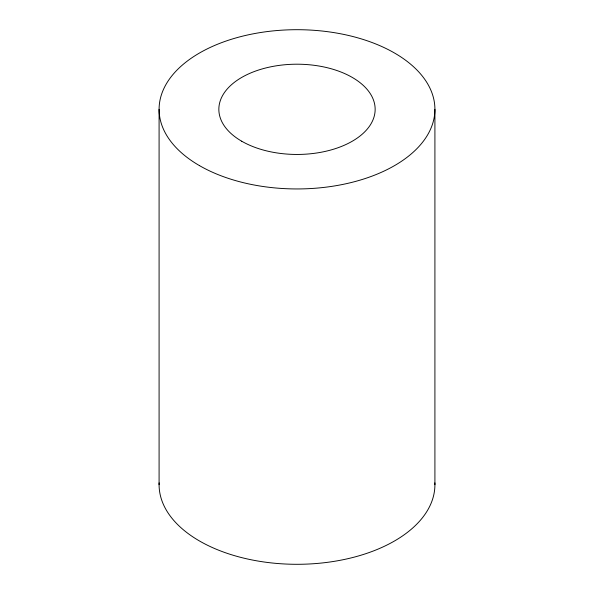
<?xml version="1.0" encoding="UTF-8"?>
<svg xmlns="http://www.w3.org/2000/svg" width="594" height="594" viewBox="0 0 594 594"><rect width="100%" height="100%" fill="white"/><g stroke="black" fill="none" stroke-linecap="round" stroke-linejoin="round"><path stroke-width="0.89" d="M434.912 109.326L434.912 484.674M159.088 109.326L159.088 484.674M434.875 482.877A137.912 79.626 0 0 1 297 564.3A137.912 79.626 0 0 1 159.125 482.877M199.48 165.622A137.912 79.626 0 0 0 430.212 129.93A137.912 79.626 0 0 0 261.308 32.41A137.912 79.626 0 0 0 199.48 165.622M241.736 141.231A78.148 45.122 0 0 0 372.49 120.998A78.148 45.122 0 0 0 276.774 65.741A78.148 45.122 0 0 0 241.736 141.231"/></g></svg>
